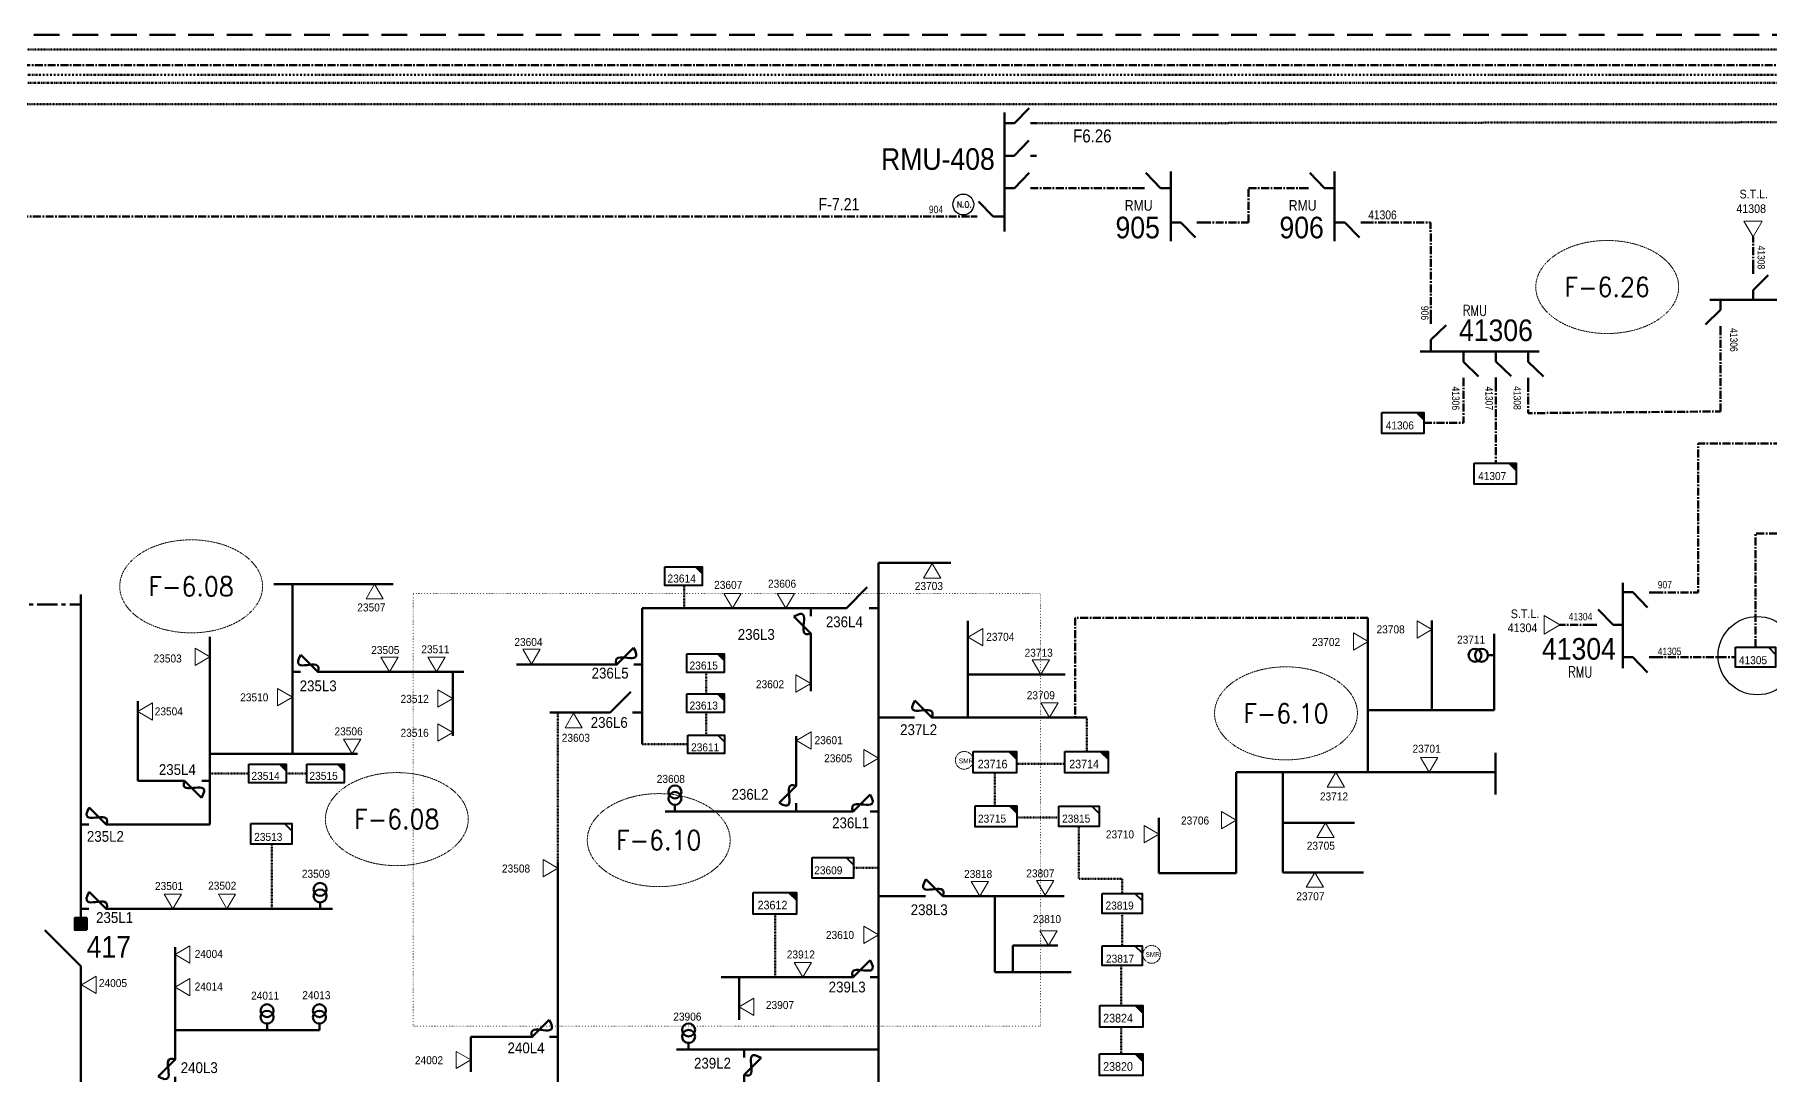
# Model space of a CAD drawing. Header units: metres. Extents: x 65984 to 144644, y -19036 to 23726.
# Drawn here: x 122660 to 123462, y 21893 to 22374 of the extents above; entities that cross this region are included whole.
import ezdxf
from ezdxf.enums import TextEntityAlignment as Align

# ---------------------------------------------------------------- set-up
doc = ezdxf.new("R2010")
doc.units = ezdxf.units.M
doc.header["$MEASUREMENT"] = 0
for name, pattern in [('( Center )', [2, 1.25, -0.25, 0.25, -0.25]), ('DGN Style 1', [0.6, 0, -0.6]), ('DGN Style 3', [0.013877, 0, -0.013877]), ('DGN Style 4', [1.6, 0.8, -0.4, 0, -0.4]), ('DGN Style 7', [2, 0.9, -0.4, 0.3, -0.4]), ('HIDDEN2', [2381.25, 1587.5, -793.75])]:
    doc.linetypes.add(name, pattern=pattern)
doc.layers.get('0').update_dxf_attribs({"color": 95, "lineweight": 40})
for name, color, linetype, lineweight in [('ABS', 7, 'Continuous', 40), ('ABS NUMBER', 112, 'Continuous', 30), ('d_eos', 111, 'Continuous', 40), ('d_eos no', 121, 'Continuous', 40), ('d_fco', 5, 'Continuous', 40), ('d_fco text', 95, 'Continuous', 40), ('d_grid line', 7, 'DGN Style 1', 0), ('d_oh branch', 94, 'Continuous', 40), ('d_switch', 95, 'Continuous', 40), ('d_tf', 1, 'Continuous', 40), ('d_tf no', 6, 'Continuous', 40), ('d_tf_200', 1, 'Continuous', 40), ('d_ug cable', 95, 'Continuous', 40), ('d_ug main line', 95, 'Continuous', 40), ('d_ug tf', 1, 'Continuous', 40), ('d_unit sub', 7, 'Continuous', 40), ('FDR  1  16', 234, 'Continuous', 40), ('fedr no', 95, 'Continuous', 40), ('Level 37', 7, 'Continuous', 0), ('O H MAIN FEEDER', 4, 'Continuous', 100), ('SW N O', 114, 'Continuous', 30)]:
    doc.layers.add(name, color=color, linetype=linetype, lineweight=lineweight)
doc.styles.add('NASKHF', font='naskhf.shx', dxfattribs={"height": 8})
doc.styles.add('Style-Arial', font='arial.ttf')
doc.styles.add('Style-ENGINEERING', font='ENGINEERING.shx')
doc.styles.add('Style-msdefault', font='msdefault.shx')
doc.styles.add('Style-STANDARD', font='STANDARD.shx')

# ---------------------------------------------------------------- blocks, each defined once
blk = doc.blocks.new('TF_8')
at = {"color": 0, "linetype": 'ByBlock', "lineweight": -2}
blk.add_line((6.3, 4.95), (9.9, 1.35), dxfattribs=at)
blk.add_3dface([(-10.1, 4.95), (9.9, 4.95), (9.9, -5.05), (-10.1, -5.05)], dxfattribs=at)
blk = doc.blocks.new('FUSE01')
at = {"color": 0, "linetype": 'ByBlock', "lineweight": -2}
blk.add_line((0, -17.15), (0, -22.55), dxfattribs=at)
at = {"color": 0, "linetype": 'ByBlock', "lineweight": -2, "flags": 128}
blk.add_lwpolyline([(0, 0.05), (0, -5.75), (-11.2, -16.95)], dxfattribs=at)
at = {"color": 0, "linetype": 'ByBlock', "lineweight": -2}
blk.add_open_spline([(-11.2, -16.95), (3.4, -25.35), (-11.6, -1.35), (0, -5.75)], degree=3, dxfattribs=at)
blk = doc.blocks.new('TFU_12')
at = {"layer": 'd_tf_200', "color": 5, "linetype": 'Continuous', "lineweight": 53}
blk.add_line((0, 10), (0, 0), dxfattribs=at)
for centre in [(0, 30), (0, 20)]:
    blk.add_circle(centre, 10, dxfattribs=at)
blk = doc.blocks.new('exist.us-1000kva')
at = {"color": 0, "linetype": 'ByBlock', "lineweight": -2, "flags": 128}
blk.add_lwpolyline([(40, 12.9), (32.8, 20), (40, 20)], close=True, dxfattribs=at)
at = {"color": 0, "linetype": 'ByBlock', "lineweight": -2, "extrusion": (0, 0, -1)}
blk.add_solid([(-40, 12.9), (-32.8, 20), (-40, 20)], dxfattribs=at)
at = {"color": 0, "linetype": 'ByBlock', "lineweight": -2, "xscale": 2, "yscale": 2}
blk.add_blockref('TF_8', (20.2, 10.1), dxfattribs=at)
blk = doc.blocks.new('SS')
at = {"color": 0, "linetype": 'ByBlock', "lineweight": -2, "flags": 128}
blk.add_lwpolyline([(6.95, 4.25), (10.45, 4.25), (10.45, 0.75)], close=True, dxfattribs=at)
at = {"color": 0, "linetype": 'ByBlock', "lineweight": -2, "extrusion": (0, 0, -1)}
blk.add_solid([(-6.95, 4.25), (-10.45, 4.25), (-10.45, 0.75)], dxfattribs=at)
at = {"color": 0, "linetype": 'ByBlock', "lineweight": -2}
blk.add_3dface([(-9.55, 4.25), (10.45, 4.25), (10.45, -5.75), (-9.55, -5.75)], dxfattribs=at)
blk = doc.blocks.new('TFU_9')
at = {"layer": 'd_tf_200', "color": 1, "linetype": 'Continuous', "lineweight": 53}
blk.add_line((0, 10), (0, 0), dxfattribs=at)
for centre in [(0, 30), (0, 20)]:
    blk.add_circle(centre, 10, dxfattribs=at)
blk = doc.blocks.new('ABS2_1_1')
at = {"color": 0, "linetype": 'ByBlock', "lineweight": -2, "ltscale": 500}
for q in [(-29900, 43500), (0, 0)]:
    blk.add_line((0, 13600), q, dxfattribs=at)
at = {"color": 0, "linetype": 'ByBlock', "lineweight": -2, "ltscale": 500, "flags": 128}
for points in [[(5000, 43600), (-5000, 43600), (-5000, 53600), (5000, 53600)], [(3791, 49653), (3791, 49653), (3791, 49653)]]:
    blk.add_lwpolyline(points, close=True, dxfattribs=at)
at = {"color": 0, "linetype": 'ByBlock', "lineweight": -2, "ltscale": 500}
for points in [[(5000, 43600), (-5000, 43600), (5000, 53600), (-5000, 53600)], [(3791, 49653), (3791, 49653), (3791, 49653)]]:
    blk.add_solid(points, dxfattribs=at)
blk = doc.blocks.new('*U980')
at = {"layer": 'ABS', "color": 7, "linetype": 'Continuous', "lineweight": 211, "ltscale": 0.176941}
for p, q in [((-8.3, 9.1), (-8.3, 16.6)), ((-8.3, 9.1), (8.3, -7.6)), ((-8.3, -16.6), (-8.3, -9))]:
    blk.add_line(p, q, dxfattribs=at)
blk = doc.blocks.new('TRA1_523')
at = {"layer": 'd_tf', "color": 5, "linetype": 'Continuous', "lineweight": 0, "ltscale": 0.000392162, "flags": 128}
blk.add_lwpolyline([(10, -17), (0, 0), (-10, -17)], close=True, dxfattribs=at)
blk = doc.blocks.new('TRA1_522')
at = {"layer": 'd_tf', "color": 5, "linetype": 'Continuous', "lineweight": 0, "ltscale": 0.000392162, "xscale": 1.000046564039522, "yscale": 1.000046564039522, "zscale": 1.000046564039522, "rotation": 180}
blk.add_blockref('TRA1_523', (0, 0), dxfattribs=at)
blk = doc.blocks.new('TRA1_521')
at = {"layer": 'd_tf', "color": 5, "linetype": 'Continuous', "lineweight": 0, "ltscale": 0.000392162, "extrusion": (0, 0, -1), "flags": 128}
blk.add_lwpolyline([(-10, -17), (0, 0), (10, -17)], close=True, dxfattribs=at)
blk = doc.blocks.new('TRA1_520')
at = {"layer": 'd_tf', "color": 5, "linetype": 'Continuous', "lineweight": 0, "ltscale": 0.000392162, "xscale": 1.000046564039522, "yscale": 1.000046564039522, "zscale": 1.000046564039522, "rotation": 180}
blk.add_blockref('TRA1_521', (0, 0), dxfattribs=at)
blk = doc.blocks.new('TRA1_650')
at = {"layer": 'd_tf', "color": 1, "linetype": 'Continuous', "lineweight": 0, "ltscale": 0.000392162, "flags": 128}
blk.add_lwpolyline([(10, -17), (0, 0), (-10, -17)], close=True, dxfattribs=at)
blk = doc.blocks.new('TRA1_649')
at = {"layer": 'd_tf', "color": 1, "linetype": 'Continuous', "lineweight": 0, "ltscale": 0.000392162, "xscale": 1.000046564039522, "yscale": 1.000046564039522, "zscale": 1.000046564039522, "rotation": 180}
blk.add_blockref('TRA1_650', (0, 0), dxfattribs=at)
blk = doc.blocks.new('TRA1_965')
at = {"layer": 'd_tf', "color": 1, "linetype": 'Continuous', "lineweight": 0, "ltscale": 0.000392162, "flags": 128}
blk.add_lwpolyline([(10, -17), (0, 0), (-10, -17)], close=True, dxfattribs=at)
blk = doc.blocks.new('TRA1_964')
at = {"layer": 'd_tf', "color": 1, "linetype": 'Continuous', "lineweight": 0, "ltscale": 0.000392162, "xscale": 1.000046564039522, "yscale": 1.000046564039522, "zscale": 1.000046564039522, "rotation": 180}
blk.add_blockref('TRA1_965', (0, 0), dxfattribs=at)
blk = doc.blocks.new('TRA1_1422')
at = {"layer": 'd_tf', "color": 1, "linetype": 'Continuous', "lineweight": 0, "ltscale": 0.000392162, "flags": 128}
blk.add_lwpolyline([(10, -17), (0, 0), (-10, -17)], close=True, dxfattribs=at)
blk = doc.blocks.new('TRA1_1421')
at = {"layer": 'd_tf', "color": 1, "linetype": 'Continuous', "lineweight": 0, "ltscale": 0.000392162, "xscale": 1.000046564039522, "yscale": 1.000046564039522, "zscale": 1.000046564039522, "rotation": 180}
blk.add_blockref('TRA1_1422', (0, 0), dxfattribs=at)
blk = doc.blocks.new('*U1343')
at = {"layer": 'SW N O', "color": 94, "ltscale": 0.426762}
blk.add_circle((-0.02, 0), 4.83, dxfattribs=at)
at = {"layer": 'SW N O', "color": 94, "style": 'Style-STANDARD'}
blk.add_text('N.O.', height=2.753, dxfattribs=at).set_placement((0.46, -0.05), align=Align.MIDDLE_CENTER)
blk = doc.blocks.new('*U3592')
at = {"layer": 'SW N O', "color": 2, "ltscale": 0.426762}
blk.add_circle((-0.02, 0), 4.83, dxfattribs=at)

msp = doc.modelspace()

# ---------------------------------------------------------------- linework, layer by layer
at = {"layer": 'd_eos', "color": 7, "linetype": 'Continuous', "lineweight": 211, "ltscale": 0.478599}
for p, q in [((123108.34, 22338.07), (123108.34, 22283.09)), ((123112.99, 22333.08), (123119.78, 22340.08)), ((123108.34, 22333.08), (123112.99, 22333.08)), ((123120.43, 22333.08), (123123.25, 22333.08)), ((123112.89, 22318.08), (123119.68, 22325.08)), ((123108.24, 22318.08), (123112.89, 22318.08)), ((123112.99, 22303.09), (123119.78, 22310.09)), ((123120.33, 22318.08), (123123.15, 22318.08)), ((123108.34, 22303.09), (123112.99, 22303.09)), ((123120.43, 22303.09), (123123.25, 22303.09)), ((123103.11, 22289.92), (123096.32, 22296.92)), ((123095.67, 22289.92), (123092.85, 22289.92)), ((123107.76, 22289.92), (123103.11, 22289.92))]:
    msp.add_line(p, q, dxfattribs=at)
at = {"layer": 'd_eos', "color": 1, "linetype": 'Continuous', "lineweight": 211, "ltscale": 0.638341}
for p, q in [((123180.57, 22303.08), (123173.77, 22310.09)), ((123185.22, 22310.83), (123185.22, 22278.5)), ((123256.36, 22303.08), (123249.57, 22310.09)), ((123261.01, 22310.83), (123261.01, 22278.5)), ((123173.13, 22303.09), (123170.3, 22303.09)), ((123185.22, 22303.08), (123180.57, 22303.08)), ((123248.92, 22303.09), (123246.1, 22303.09)), ((123261.01, 22303.08), (123256.36, 22303.08)), ((123185.22, 22287.23), (123189.87, 22287.23)), ((123189.87, 22287.23), (123196.66, 22280.22)), ((123197.31, 22287.23), (123200.14, 22287.23)), ((123261.01, 22287.23), (123265.66, 22287.23)), ((123265.66, 22287.23), (123272.46, 22280.22)), ((123273.11, 22287.23), (123275.93, 22287.23))]:
    msp.add_line(p, q, dxfattribs=at)
at = {"layer": 'd_eos', "color": 1, "linetype": 'Continuous', "lineweight": 211, "ltscale": 0.478599}
for p, q in [((123454.46, 22263.44), (123454.46, 22266.26)), ((123454.46, 22256), (123461.46, 22262.79)), ((123454.46, 22251.35), (123454.46, 22256)), ((123439.47, 22246.8), (123432.47, 22240.01)), ((123434.47, 22251.45), (123473.8, 22251.45)), ((123439.47, 22251.45), (123439.47, 22246.8)), ((123305.55, 22240.33), (123305.55, 22243.16)), ((123305.55, 22232.89), (123312.56, 22239.69)), ((123439.47, 22239.36), (123439.47, 22236.54)), ((123305.55, 22228.24), (123305.55, 22232.89)), ((123355.54, 22227.51), (123300.56, 22227.51)), ((123320.55, 22227.51), (123320.55, 22222.86)), ((123320.55, 22222.86), (123327.55, 22216.07)), ((123335.54, 22227.61), (123335.54, 22222.97)), ((123335.54, 22222.97), (123342.55, 22216.17)), ((123350.54, 22227.51), (123350.54, 22222.87)), ((123350.54, 22222.87), (123357.54, 22216.07)), ((123320.55, 22215.42), (123320.55, 22212.6)), ((123335.55, 22215.52), (123335.55, 22212.7)), ((123350.54, 22215.42), (123350.54, 22212.6)), ((123394.25, 22081.26), (123394.25, 22120.59)), ((123394.25, 22116.25), (123398.9, 22116.25)), ((123398.9, 22116.25), (123405.69, 22109.24)), ((123406.34, 22116.24), (123409.17, 22116.24)), ((123389.7, 22101.25), (123382.91, 22108.25)), ((123382.26, 22101.25), (123379.44, 22101.25)), ((123394.35, 22101.25), (123389.7, 22101.25)), ((123394.25, 22086.26), (123398.9, 22086.26)), ((123398.9, 22086.26), (123405.69, 22079.25)), ((123406.34, 22086.25), (123409.17, 22086.25))]:
    msp.add_line(p, q, dxfattribs=at)
at = {"layer": 'd_grid line', "color": 7, "linetype": 'DGN Style 1', "lineweight": 0, "flags": 128}
msp.add_lwpolyline([(123124.99, 22115.78), (123124.99, 21915.78), (122834.99, 21915.78), (122834.99, 22115.78)], close=True, dxfattribs=at)
at = {"layer": 'd_oh branch', "color": 5, "linetype": 'Continuous', "lineweight": 100}
for p, q in [((123050.12, 22129.91), (123083.59, 22129.91)), ((122940.84, 22108.99), (122940.84, 22045.99)), ((123034.3, 22108.99), (122940.84, 22108.99)), ((123091.48, 22058.44), (123091.48, 22103.13)), ((123276.41, 22033.05), (123276.41, 22104.47)), ((123306, 22061.78), (123306, 22103.21)), ((123334.79, 22061.76), (123334.79, 22097)), ((123018.77, 22093.17), (123018.79, 22070.64)), ((122925.02, 22082.83), (122882.7, 22082.84)), ((123091.48, 22078.27), (123136.37, 22078.27)), ((123276.41, 22061.76), (123334.79, 22061.76)), ((123012.03, 22028.14), (123012.03, 22049.74)), ((123335.35, 22042.03), (123335.35, 22022.83)), ((123215.48, 22033.05), (123215.48, 21986.4)), ((123335.35, 22033.05), (123215.48, 22033.05)), ((123237.08, 22032.8), (123237.08, 21986.76)), ((123034.3, 22014.98), (122951.5, 22014.98)), ((123179.68, 21986.4), (123179.68, 22012.09)), ((123237.08, 22009.78), (123270.15, 22009.78)), ((123215.48, 21986.4), (123179.68, 21986.4)), ((123237.08, 21986.76), (123274.4, 21986.76)), ((123068.12, 21975.79), (123050.1, 21975.79)), ((123083.94, 21975.79), (123135.91, 21975.81)), ((123103.94, 21975.81), (123103.94, 21940.62)), ((123112.22, 21940.62), (123112.22, 21953.01)), ((123112.24, 21953.03), (123132.98, 21953.03)), ((123034.9, 21938.38), (122977.45, 21938.38)), ((122985.74, 21938.38), (122985.74, 21918.7)), ((123103.94, 21940.62), (123139.27, 21940.62)), ((122861.64, 21910.76), (122861.64, 21894.64)), ((122886.33, 21910.76), (122861.64, 21910.76)), ((123050.1, 21904.97), (122956.69, 21904.97))]:
    msp.add_line(p, q, dxfattribs=at)
at = {"layer": 'd_oh branch', "color": 1, "linetype": 'Continuous', "lineweight": 100}
for p, q in [((122770.5, 22120.05), (122825.78, 22120.05)), ((122779.13, 22084.61), (122779.13, 22120.05)), ((122741.02, 22008.98), (122741.02, 22095.71)), ((122779.13, 22041.59), (122779.13, 22093.51)), ((122794.95, 22079.48), (122858.38, 22079.48)), ((122853.28, 22079.48), (122853.28, 22049.94)), ((122707.67, 22029.07), (122707.67, 22065.88)), ((122741.02, 22041.59), (122809.2, 22041.59)), ((122725.27, 22029.07), (122707.67, 22029.07)), ((122697.16, 22008.98), (122741.02, 22008.98)), ((122697.16, 21969.93), (122797.67, 21969.94)), ((122724.98, 21904.39), (122724.98, 21952.28)), ((122725.12, 21913.87), (122791.76, 21913.87))]:
    msp.add_line(p, q, dxfattribs=at)
at = {"layer": 'd_ug cable', "color": 5, "linetype": 'DGN Style 3', "lineweight": 100}
for p, q in [((122960.25, 22108.99), (122960.25, 22119.4)), ((122970.46, 22069.33), (122970.46, 22079.17)), ((122970.46, 22050.25), (122970.46, 22060.67)), ((122940.84, 22045.99), (122961.96, 22045.99)), ((123103.93, 22017.53), (123103.93, 22032.74)), ((123113.92, 22037.04), (123136.26, 22037.04)), ((123162.78, 21952.9), (123162.78, 21967.87))]:
    msp.add_line(p, q, dxfattribs=at)
at = {"layer": 'd_ug cable', "color": 5, "linetype": 'DGN Style 3', "lineweight": 211}
msp.add_line((122901.84, 21991.32), (122901.84, 22060.72), dxfattribs=at)
at = {"layer": 'd_ug cable', "color": 1, "linetype": 'DGN Style 3', "lineweight": 100}
for p, q in [((122758.95, 22032.5), (122741.02, 22032.5)), ((122785.76, 22032.5), (122776.28, 22032.5)), ((122769.61, 22000.04), (122769.61, 21969.94))]:
    msp.add_line(p, q, dxfattribs=at)
at = {"layer": 'd_ug cable', "color": 206, "linetype": 'DGN Style 3', "lineweight": 100, "flags": 128}
msp.add_lwpolyline([(116176.39, 20628.22), (116176.39, 20750.68), (116176.22, 20750.68), (116176.22, 20751.88), (115709.1, 20751.88), (115709.1, 20898.3), (115443.65, 20898.3), (115443.65, 22367.11), (125153.08, 22367.11), (125153.08, 21679.5), (125516.2, 21679.5), (125516.2, 21661.2)], dxfattribs=at)
at = {"layer": 'd_ug cable', "color": 251, "linetype": 'DGN Style 3', "lineweight": 100, "flags": 128}
msp.add_lwpolyline([(116822.57, 20861.14), (116854.81, 20861.14), (116854.81, 20884.92), (116988.56, 20884.92), (116988.56, 22341.95), (125130.38, 22341.95), (125130.38, 21815.39), (125262.38, 21815.39)], dxfattribs=at)
at = {"layer": 'd_ug cable', "color": 1, "linetype": 'DGN Style 3', "lineweight": 100, "flags": 128}
msp.add_lwpolyline([(124793.56, 20416.16), (124792.07, 20891.4), (125120.04, 20891.44), (125121.21, 22335.69), (123123.25, 22333.08)], dxfattribs=at)
at = {"layer": 'd_ug cable', "color": 5, "linetype": 'DGN Style 3', "lineweight": 100, "flags": 128}
for points in [[(123146.41, 22058.44), (123146.41, 22042.74)], [(123133.55, 22012.18), (123114.13, 22012.18)], [(123142.81, 22008.08), (123142.81, 21983.75), (123162.78, 21983.75), (123162.78, 21977.05)], [(123050.12, 21988.88), (123038.6, 21988.88)], [(123002.32, 21967.56), (123002.32, 21938.38)], [(123162.37, 21943.72), (123162.37, 21925.29)], [(123162.37, 21915.29), (123162.37, 21902.96)]]:
    msp.add_lwpolyline(points, dxfattribs=at)
at = {"layer": 'd_ug cable', "color": 2, "linetype": 'DGN Style 3', "lineweight": 13}
for centre in [(123089.78, 22038.6), (123176.44, 21948.89)]:
    msp.add_circle(centre, 4.1, dxfattribs=at)
at = {"layer": 'd_ug main line', "color": 1, "linetype": '( Center )', "lineweight": 140, "ltscale": 2.94}
for p, q in [((123454.46, 22266.26), (123454.46, 22280.59)), ((123379.44, 22101.25), (123365.11, 22101.25))]:
    msp.add_line(p, q, dxfattribs=at)
at = {"layer": 'd_ug main line', "color": 36, "linetype": 'HIDDEN2', "lineweight": 70, "ltscale": 0.0075}
msp.add_lwpolyline([(125386.09, 22374.01), (115436.35, 22374.01), (115436.35, 20892.06), (115702.37, 20892.06), (115702.37, 20746.44), (116184.6, 20746.44), (116184.6, 20578.3), (116242, 20578.3), (116242, 20553.61)], dxfattribs=at)
at = {"layer": 'd_ug main line', "color": 174, "linetype": '( Center )', "lineweight": 140, "ltscale": 2.94, "flags": 128}
msp.add_lwpolyline([(125145.17, 22359.87), (115450.76, 22359.87), (115450.76, 20910.03), (116755.35, 20910.03), (116755.35, 20829.41)], dxfattribs=at)
at = {"layer": 'd_ug main line', "color": 191, "linetype": 'DGN Style 7', "lineweight": 140, "flags": 128}
msp.add_lwpolyline([(125136.56, 22351.77), (116982.25, 22351.77), (116982.25, 20302.89), (116982.25, 20302.89), (116982.25, 19904.76), (116245.06, 19904.76), (116245.06, 20043.28)], dxfattribs=at)
at = {"layer": 'd_ug main line', "color": 1, "linetype": '( Center )', "lineweight": 140, "ltscale": 2.94, "flags": 128}
for points in [[(123120.33, 22303.09), (123170.37, 22303.09)], [(123221.14, 22303.09), (123246.16, 22303.09)], [(123221.14, 22287.23), (123221.14, 22303.09)], [(123200.14, 22287.23), (123221.14, 22287.23)], [(123305.55, 22243.16), (123305.38, 22287.24), (123275.93, 22287.23)], [(123439.36, 22199.88), (123439.36, 22239.19)], [(123302.26, 22194.57), (123320.55, 22194.57), (123320.55, 22212.6)], [(123335.55, 22212.7), (123335.55, 22176)], [(123350.54, 22212.6), (123350.54, 22199.07), (123439.36, 22199.88)], [(123409.17, 22116.24), (123429.14, 22116.24), (123429.14, 22162.19), (123429.14, 22162.19), (123429.14, 22185.05), (123574.8, 22185.05)], [(123455.59, 22090.88), (123455.59, 22143.43), (123660.82, 22143.43), (123660.82, 22121.39)], [(123409.17, 22086.25), (123446.33, 22086.25)]]:
    msp.add_lwpolyline(points, dxfattribs=at)
at = {"layer": 'd_ug main line', "color": 6, "linetype": '( Center )', "lineweight": 140, "ltscale": 2.94, "flags": 128}
msp.add_lwpolyline([(122435.78, 22289.92), (123095.02, 22289.92)], dxfattribs=at)
at = {"layer": 'd_ug main line', "color": 5, "linetype": '( Center )', "lineweight": 140, "ltscale": 2.94, "flags": 128}
msp.add_lwpolyline([(123276.41, 22104.47), (123141.02, 22104.47), (123141.02, 22058.44)], dxfattribs=at)
at = {"layer": 'd_ug tf', "color": 134, "linetype": 'DGN Style 4', "lineweight": 140, "flags": 128}
msp.add_lwpolyline([(116559.62, 20376.8), (116559.62, 20301.65), (116974.8, 20301.65), (116974.8, 22355.48), (125242.66, 22355.48), (125242.66, 22015.01), (125262.38, 22015.01)], dxfattribs=at)
at = {"layer": 'FDR  1  16', "color": 1, "linetype": '( Center )', "lineweight": 106, "ltscale": 7.500037, "flags": 128}
msp.add_lwpolyline([(122532.98, 22028.88), (122532.98, 22110.66), (122681.34, 22110.66)], dxfattribs=at)
at = {"layer": 'fedr no', "color": 82, "linetype": 'DGN Style 3', "lineweight": 13, "true_color": 0x1dc70e}
for centre in [(123387.03, 22257.39), (122732.35, 22119.02), (123238.51, 22060.31), (122827.44, 22011.42), (122948.52, 22001.7)]:
    msp.add_ellipse(centre, major_axis=(33.02, 0), ratio=0.651175, dxfattribs=at)
at = {"layer": 'O H MAIN FEEDER', "color": 5, "lineweight": 211, "ltscale": 0.426762}
for p, q in [((123050.12, 21850.98), (123050.12, 22129.91)), ((123034.3, 22108.99), (122940.84, 22108.99)), ((122940.84, 22108.99), (122940.84, 22045.99)), ((122925.02, 22060.71), (122898.18, 22060.73)), ((123050.12, 22058.46), (123063.01, 22058.46)), ((123078.83, 22058.46), (123146.41, 22058.44)), ((122901.83, 21851.26), (122901.84, 21991.32))]:
    msp.add_line(p, q, dxfattribs=at)
at = {"layer": 'O H MAIN FEEDER', "color": 1, "lineweight": 211, "ltscale": 0.426762}
for p, q in [((122681.34, 21965.94), (122681.34, 22115.24)), ((122681.34, 21722.35), (122681.34, 21938.51))]:
    msp.add_line(p, q, dxfattribs=at)

# ---------------------------------------------------------------- block references
at = {"layer": 'ABS', "color": 7, "linetype": 'Continuous', "lineweight": 211, "ltscale": 0.176941, "xscale": 0.5763376204863798, "yscale": 0.5763376204863798, "zscale": 0.5763376204863798, "rotation": 90}
for p in [(123040.55, 22113.78), (122931.27, 22065.5)]:
    msp.add_blockref('*U980', p, dxfattribs=at)
at = {"layer": 'ABS', "color": 7, "linetype": 'Continuous', "lineweight": 211, "ltscale": 0.829472, "xscale": 0.000555747191877611, "yscale": 0.000555747191877611, "zscale": 0.0003680335276451397, "rotation": 359.9999999999997}
msp.add_blockref('ABS2_1_1', (122681.34, 21935.96), dxfattribs=at)
at = {"layer": 'd_fco', "color": 5, "linetype": 'Continuous', "lineweight": 100, "xscale": 0.7, "zscale": 0.2499179648993302}
for p, yscale, rotation in [((123018.77, 22093.2), -0.7, 359.9999999999999), ((122925.05, 22082.83), -0.7, 270), ((123078.79, 22058.46), 0.7, 270), ((123034.34, 22014.98), -0.7, 270), ((123083.9, 21975.79), 0.7, 270), ((123034.34, 21938.37), -0.7, 269.9999999999999), ((122886.05, 21910.75), -0.7, 269.9999999999999), ((122988.05, 21889.19), 0.7, 180)]:
    msp.add_blockref('FUSE01', p, dxfattribs=dict(at, yscale=yscale, rotation=rotation))
at = {"layer": 'd_fco', "color": 1, "linetype": 'Continuous', "lineweight": 100, "xscale": 0.7, "yscale": 0.7, "zscale": 0.2499179648993302}
for p, rotation in [((122794.92, 22079.48), 270), ((122725.23, 22029.07), 90), ((122697.12, 22008.98), 270), ((122697.12, 21969.93), 270)]:
    msp.add_blockref('FUSE01', p, dxfattribs=dict(at, rotation=rotation))
at = {"layer": 'd_fco', "color": 5, "linetype": 'Continuous', "lineweight": 100, "xscale": 0.7, "yscale": 0.7, "zscale": 0.2499179648993302}
msp.add_blockref('FUSE01', (123012.01, 22030.76), dxfattribs=at)
at = {"layer": 'd_fco', "color": 1, "linetype": 'Continuous', "lineweight": 100, "xscale": 0.7, "yscale": 0.7, "zscale": 0.2499179648993302}
msp.add_blockref('FUSE01', (122724.98, 21904.36), dxfattribs=at)
at = {"layer": 'd_tf', "color": 1, "linetype": 'Continuous', "lineweight": 0, "ltscale": 0.000392162}
for name, p, xscale, yscale, zscale, rotation in [('TRA1_1421', (123454.44, 22280.6), 0.4252640885791175, 0.4252640885791175, 0.4252640885791175, 359.9999999999976), ('TRA1_964', (122817.19, 22120.02), 0.4, 0.4, 0.4, 180.0000000000001), ('TRA1_649', (123365.1, 22101.23), 0.4252640885791174, 0.4252640885791174, 0.4252640885791174, 89.99999999999997), ('TRA1_964', (122741.02, 22086.42), 0.4, 0.4, 0.4, 89.99999999999997), ('TRA1_964', (122824.09, 22079.46), 0.4, 0.4, 0.4, 359.9999999999999), ('TRA1_964', (122845.78, 22079.46), 0.4, 0.4, 0.4, 359.9999999999999), ('TRA1_964', (122779.13, 22067.82), 0.4, 0.4, 0.4, 89.99999999999997), ('TRA1_964', (122853.26, 22067.14), 0.4, 0.4, 0.4, 89.99999999999997), ('TRA1_964', (122707.67, 22061.23), 0.4, 0.4, 0.4, 270), ('TRA1_964', (122853.26, 22051.44), 0.4, 0.4, 0.4, 89.99999999999997), ('TRA1_964', (122806.82, 22041.59), 0.4, 0.4, 0.4, 359.9999999999999), ('TRA1_964', (122723.82, 21969.93), 0.4, 0.4, 0.4, 359.9999999999999), ('TRA1_964', (122748.92, 21969.88), 0.4, 0.4, 0.4, 359.9999999999999), ('TRA1_964', (122724.95, 21948.82), 0.4, 0.4, 0.4, 270), ('TRA1_964', (122681.58, 21934.84), 0.4, 0.4, 0.4, 270), ('TRA1_964', (122724.95, 21933.75), 0.4, 0.4, 0.4, 270)]:
    msp.add_blockref(name, p, dxfattribs=dict(at, xscale=xscale, yscale=yscale, zscale=zscale, rotation=rotation))
at = {"layer": 'd_tf', "color": 5, "linetype": 'Continuous', "lineweight": 0, "ltscale": 0.000392162, "xscale": 0.4, "yscale": 0.4, "zscale": 0.4}
for name, p, rotation in [('TRA1_522', (123074.97, 22129.6), 180), ('TRA1_520', (122982.64, 22108.97), 359.9999999999999), ('TRA1_520', (123007.28, 22108.97), 359.9999999999999), ('TRA1_522', (123305.98, 22099.13), 89.99999999999997), ('TRA1_522', (123091.53, 22095.59), 270), ('TRA1_522', (123276.56, 22093.56), 89.99999999999997), ('TRA1_522', (123018.77, 22074.07), 89.99999999999997), ('TRA1_522', (122909.19, 22060.46), 180), ('TRA1_522', (123050.1, 22039.62), 89.99999999999997), ('TRA1_522', (123261.54, 22033.05), 180), ('TRA1_522', (123215.48, 22010.99), 89.99999999999997), ('TRA1_522', (123179.68, 22004.52), 89.99999999999997), ('TRA1_522', (123256.73, 22009.78), 180), ('TRA1_522', (122901.82, 21988.8), 89.99999999999997), ('TRA1_520', (123096.97, 21975.79), 359.9999999999999), ('TRA1_520', (123127.19, 21976.24), 359.9999999999999), ('TRA1_522', (123251.9, 21986.76), 180), ('TRA1_522', (123050.1, 21957.95), 89.99999999999997), ('TRA1_520', (123128.67, 21953.01), 359.9999999999999), ('TRA1_520', (123015.2, 21938.36), 359.9999999999999), ('TRA1_522', (122861.64, 21900.08), 89.99999999999997)]:
    msp.add_blockref(name, p, dxfattribs=dict(at, rotation=rotation))
at = {"layer": 'd_tf', "color": 5, "linetype": 'Continuous', "lineweight": 0, "ltscale": 0.000392162, "extrusion": (0, 0, -1), "xscale": 0.4, "yscale": 0.4, "zscale": 0.4}
for name, p in [('TRA1_522', (-122889.64, 22083.11)), ('TRA1_522', (-123125.15, 22078.23)), ('TRA1_520', (-123129.17, 22058.41)), ('TRA1_522', (-123304.74, 22033.06))]:
    msp.add_blockref(name, p, dxfattribs=at)
at = {"layer": 'd_tf', "color": 5, "linetype": 'Continuous', "lineweight": 0, "ltscale": 0.000392162, "extrusion": (0, 0, -1), "xscale": 0.4, "yscale": 0.4, "zscale": 0.4, "rotation": 89.99999999999997}
for p in [(-123012.16, 22047.73), (-122985.76, 21924.61)]:
    msp.add_blockref('TRA1_522', p, dxfattribs=at)
at = {"layer": 'd_tf_200', "color": 5, "linetype": 'Continuous', "lineweight": 53, "xscale": 0.3, "yscale": 0.3, "zscale": 0.3}
for p, rotation in [((123334.9, 22087.18), 89.9999999999999), ((122956.01, 22015), 359.9999999999999), ((122962.3, 21904.97), 359.9999999999999)]:
    msp.add_blockref('TFU_12', p, dxfattribs=dict(at, rotation=rotation))
at = {"layer": 'd_tf_200', "color": 1, "linetype": 'Continuous', "lineweight": 53, "extrusion": (0, 0, -1), "xscale": 0.3, "yscale": 0.3, "zscale": 0.3, "rotation": 359.9999999999999}
for p in [(-122791.96, 21969.94), (-122767.44, 21913.87), (-122791.63, 21913.87)]:
    msp.add_blockref('TFU_9', p, dxfattribs=at)
at = {"layer": 'd_unit sub', "color": 1, "linetype": 'Continuous', "lineweight": 40}
for name, p, xscale, yscale, zscale in [('SS', (123292.14, 22195.3), 0.9692157761479917, 0.9692157761479917, 0.212622143282644), ('SS', (123334.84, 22171.88), 0.9692157761479917, 0.9692157761479917, 0.212622143282644), ('TF_8', (123455.68, 22086.3), 0.9251925238239792, 0.9251925238239792, 0.212622143282644), ('exist.us-1000kva', (122758.95, 22028.17), 0.4332278936488541, 0.4332278936488541, 0.4267622666565712), ('exist.us-1000kva', (122785.76, 22028.17), 0.4332278936488541, 0.4332278936488541, 0.4267622666565712), ('TF_8', (122769.57, 22004.69), 0.9475665595778336, 0.9475665595778336, 0.212622143282644)]:
    msp.add_blockref(name, p, dxfattribs=dict(at, xscale=xscale, yscale=yscale, zscale=zscale))
at = {"layer": 'd_unit sub', "color": 5, "linetype": 'Continuous', "lineweight": 40}
for name, p, xscale, yscale, zscale in [('exist.us-1000kva', (122951.31, 22119.4), 0.4332278936488541, 0.4332278936488541, 0.4267622666565712), ('exist.us-1000kva', (122961.51, 22079.17), 0.4332278936488541, 0.4332278936488541, 0.4267622666565712), ('exist.us-1000kva', (122961.51, 22060.67), 0.4332278936488541, 0.4332278936488541, 0.4267622666565712), ('TF_8', (122970.55, 22046.04), 0.8504885731305759, 0.8504885731305759, 0.212622143282644), ('exist.us-1000kva', (123136.26, 22032.74), 0.4998359297978459, 0.4998359297978459, 0.4267622666565712), ('SS', (123104.05, 22013.43), 0.9649928322184207, 0.9649928322184207, 0.212622143282644), ('TF_8', (123142.9, 22012.75), 0.925826132811445, 0.925826132811445, 0.212622143282644), ('TF_8', (123029.09, 21988.92), 0.9608104031642916, 0.9608104031642916, 0.212622143282644), ('exist.us-1000kva', (122992.17, 21967.56), 0.4998359297978459, 0.4998359297978459, 0.4267622666565712), ('TF_8', (123162.87, 21972.5), 0.9176850730873022, 0.9176850730873022, 0.212622143282644), ('exist.us-1000kva', (123152.38, 21915.29), 0.4998359297978459, 0.4998359297978459, 0.4267622666565712), ('exist.us-1000kva', (123152.36, 21892.96), 0.4998359297978459, 0.4998359297978459, 0.4267622666565712)]:
    msp.add_blockref(name, p, dxfattribs=dict(at, xscale=xscale, yscale=yscale, zscale=zscale))
at = {"layer": 'd_unit sub', "color": 2, "linetype": 'Continuous', "lineweight": 40}
for name, p, xscale, yscale, zscale in [('exist.us-1000kva', (123093.93, 22032.74), 0.4998359297978459, 0.4998359297978459, 0.4267622666565712), ('TF_8', (123162.87, 21948.35), 0.9176850730873022, 0.9176850730873022, 0.212622143282644)]:
    msp.add_blockref(name, p, dxfattribs=dict(at, xscale=xscale, yscale=yscale, zscale=zscale))
at = {"layer": 'SW N O', "color": 94, "ltscale": 0.426762}
msp.add_blockref('*U1343', (123089.35, 22295.54), dxfattribs=at)
at = {"layer": 'SW N O', "color": 2, "ltscale": 0.426762, "xscale": 3.750444334433518, "yscale": 3.750444334433518, "zscale": 3.750444334433518, "rotation": 90}
msp.add_blockref('*U3592', (123456.39, 22087.05), dxfattribs=at)

# ---------------------------------------------------------------- texts
at = {"layer": 'ABS NUMBER', "color": 7, "lineweight": 140, "style": 'Style-Arial', "width": 0.88}
msp.add_text('417', height=10, dxfattribs=at).set_placement((122684.02, 21957.41), align=Align.TOP_LEFT)
at = {"layer": 'd_eos no', "color": 1, "linetype": 'Continuous', "lineweight": 140, "style": 'Style-Arial', "width": 0.88}
for s, p in [('905', (123159.7, 22289.88)), ('906', (123235.49, 22289.88))]:
    msp.add_text(s, height=10, dxfattribs=at).set_placement(p, align=Align.TOP_LEFT)
at = {"layer": 'd_fco text', "color": 5, "linetype": 'DGN Style 3', "lineweight": 70, "style": 'Style-msdefault', "width": 0.92}
for s, p in [('236L4', (123025.78, 22105.12)), ('236L3', (122985.06, 22099.29)), ('237L2', (123060.11, 22055.27)), ('236L2', (122982.18, 22025.37)), ('236L1', (123028.68, 22012.19))]:
    msp.add_text(s, height=5, dxfattribs=at).set_placement(p, align=Align.TOP_LEFT)
at = {"layer": 'd_fco text', "color": 5, "linetype": 'Continuous', "lineweight": 70, "style": 'Style-msdefault', "width": 0.92}
for s, p in [('236L5', (122917.49, 22081.41)), ('236L6', (122917.08, 22058.6)), ('238L3', (123065, 21972.03)), ('239L3', (123027.07, 21936.31)), ('240L4', (122878.63, 21908.16)), ('239L2', (122964.82, 21901.1))]:
    msp.add_text(s, height=5, dxfattribs=at).set_placement(p, align=Align.TOP_LEFT)
at = {"layer": 'd_fco text', "color": 1, "linetype": 'DGN Style 3', "lineweight": 70, "style": 'Style-msdefault', "width": 0.92}
for s, p in [('235L3', (122782.52, 22075.51)), ('235L4', (122717.42, 22036.82)), ('235L2', (122684.15, 22005.93)), ('235L1', (122688.39, 21968.41))]:
    msp.add_text(s, height=5, dxfattribs=at).set_placement(p, align=Align.TOP_LEFT)
at = {"layer": 'd_fco text', "color": 1, "linetype": 'Continuous', "lineweight": 70, "style": 'Style-msdefault', "width": 0.92}
msp.add_text('240L3', height=5, dxfattribs=at).set_placement((122727.54, 21899.04), align=Align.TOP_LEFT)
at = {"layer": 'd_switch', "color": 2, "linetype": 'Continuous', "lineweight": 30, "style": 'Style-ENGINEERING', "width": 0.857143}
for s, height, p in [('F6.26', 6.049, (123140.12, 22330.24)), ('F-7.21', 5.716, (123022.39, 22298.49))]:
    msp.add_text(s, height=height, dxfattribs=at).set_placement(p, align=Align.TOP_LEFT)
at = {"layer": 'd_switch', "color": 1, "linetype": 'Continuous', "lineweight": 30, "style": 'Style-ENGINEERING', "width": 0.857143}
msp.add_text('41306', height=4.131, dxfattribs=at).set_placement((123276.53, 22292.78), align=Align.TOP_LEFT)
at = {"layer": 'd_tf no', "color": 1, "linetype": 'Continuous', "lineweight": 40, "style": 'Style-msdefault'}
for s, height, width, p in [('41308', 4, 0.925, (123446.68, 22295.6)), ('41306', 3.7, 0.945946, (123284.63, 22195.26)), ('41307', 3.7, 0.945946, (123327.33, 22171.84)), ('41304', 4, 0.925, (123340.98, 22101.85)), ('23503', 3.7, 0.945946, (122714.97, 22087.53)), ('23505', 3.7, 0.945946, (122815.6, 22091.44)), ('23511', 3.7, 0.945946, (122838.76, 22091.77)), ('41305', 3.7, 0.945946, (123447.92, 22086.73)), ('23510', 3.7, 0.945946, (122755.03, 22069.55)), ('23504', 3.7, 0.945946, (122715.51, 22063.07)), ('23512', 3.7, 0.945946, (122829.16, 22068.87)), ('23506', 3.7, 0.945946, (122798.62, 22053.83)), ('23516', 3.7, 0.945946, (122829.16, 22053.17)), ('SMR', 2.185, 0.945946, (123087.27, 22039.42)), ('23514', 3.7, 0.953514, (122760.2, 22033.26)), ('23515', 3.7, 0.953514, (122787.02, 22033.26)), ('23513', 3.7, 0.945946, (122761.5, 22005.05)), ('23501', 3.7, 0.945946, (122715.63, 21982.34)), ('23502', 3.7, 0.945946, (122740.2, 21982.51)), ('23509', 3.7, 0.945946, (122783.53, 21988.01)), ('24004', 3.7, 0.945946, (122733.97, 21950.95)), ('SMR', 2.185, 0.945946, (123173.57, 21949.93)), ('24005', 3.7, 0.945946, (122689.69, 21937.49)), ('24014', 3.7, 0.945946, (122733.97, 21935.89)), ('24011', 3.7, 0.945946, (122760.05, 21931.65)), ('24013', 3.7, 0.945946, (122783.74, 21931.88))]:
    msp.add_text(s, height=height, dxfattribs=dict(at, width=width)).set_placement(p, align=Align.TOP_LEFT)
at = {"layer": 'd_tf no', "color": 5, "linetype": 'Continuous', "lineweight": 40, "style": 'Style-msdefault'}
for s, width, p in [('23614', 0.953514, (122952.56, 22124.49)), ('23607', 0.945946, (122974.14, 22121.53)), ('23606', 0.945946, (122999.04, 22122.08)), ('23704', 0.945946, (123099.92, 22097.53)), ('23702', 0.945946, (123250.52, 22095.14)), ('23708', 0.945946, (123280.38, 22100.99)), ('23711', 0.945946, (123317.59, 22096.24)), ('23713', 0.945946, (123117.66, 22090.17)), ('23615', 0.953514, (122962.76, 22084.26)), ('23602', 0.945946, (122993.47, 22075.6)), ('23709', 0.945946, (123118.65, 22070.53)), ('23613', 0.953514, (122962.76, 22065.76)), ('23603', 0.945946, (122903.69, 22050.86)), ('23611', 0.945946, (122963.48, 22046.45)), ('23601', 0.945946, (123020.57, 22049.75)), ('23605', 0.945946, (123025, 22041.38)), ('23608', 0.945946, (122947.6, 22031.86)), ('23712', 0.945946, (123254.2, 22023.74)), ('23715', 0.945946, (123096.11, 22013.5)), ('23815', 0.945946, (123135.02, 22013.5)), ('23710', 0.945946, (123155.25, 22006.21)), ('23706', 0.945946, (123189.97, 22012.62)), ('23705', 0.945946, (123248.12, 22000.98)), ('23508', 0.945946, (122876.05, 21990.43)), ('23609', 0.945946, (123020.42, 21989.59)), ('23807', 0.945946, (123118.46, 21988.17)), ('23819', 0.945946, (123155.09, 21973.33)), ('23707', 0.945946, (123243.29, 21977.61)), ('23810', 0.945946, (123121.51, 21967.06)), ('23610', 0.945946, (123025.81, 21959.7)), ('23912', 0.945946, (123007.73, 21950.71)), ('23906', 0.945946, (122955.25, 21921.98)), ('24002', 0.945946, (122835.81, 21901.81))]:
    msp.add_text(s, height=3.7, dxfattribs=dict(at, width=width)).set_placement(p, align=Align.TOP_LEFT)
at = {"layer": 'd_tf no', "color": 5, "linetype": 'Continuous', "lineweight": 40, "style": 'Style-msdefault', "width": 0.945946}
for s, p in [('23703', (123066.91, 22117.32)), ('23604', (122881.78, 22091.43)), ('23701', (123297.02, 22042.12)), ('23818', (123089.67, 21984.23))]:
    msp.add_text(s, height=3.7, dxfattribs=at).set_placement(p)
at = {"layer": 'd_tf no', "color": 1, "linetype": 'Continuous', "lineweight": 40, "style": 'Style-msdefault', "width": 0.945946}
msp.add_text('23507', height=3.7, dxfattribs=at).set_placement((122809.16, 22107.42))
at = {"layer": 'd_tf no', "color": 2, "lineweight": 40, "style": 'Style-msdefault', "width": 0.925}
msp.add_text('23716', height=4, dxfattribs=at).set_placement((123095.99, 22038.87), align=Align.TOP_LEFT)
at = {"layer": 'd_tf no', "color": 5, "lineweight": 40, "style": 'Style-msdefault', "width": 0.925}
for s, p in [('23714', (123138.31, 22038.87)), ('23612', (122994.23, 21973.68)), ('23824', (123153.99, 21921.42)), ('23820', (123153.97, 21899.08))]:
    msp.add_text(s, height=4, dxfattribs=at).set_placement(p, align=Align.TOP_LEFT)
at = {"layer": 'd_tf no', "color": 2, "linetype": 'Continuous', "lineweight": 40, "style": 'Style-msdefault', "width": 0.945946}
msp.add_text('23817', height=3.7, dxfattribs=at).set_placement((123155.28, 21948.75), align=Align.TOP_LEFT)
at = {"layer": 'd_tf no', "color": 5, "linetype": 'Continuous', "lineweight": 40, "style": 'Style-msdefault', "width": 0.945946}
msp.add_text('23907', height=3.7, dxfattribs=at).set_placement((123011.08, 21923.65), align=Align.RIGHT)
at = {"layer": 'd_tf no', "color": 1, "linetype": 'Continuous', "lineweight": 40, "char_height": 8, "attachment_point": 1, "style": 'NASKHF'}
for insert in [(123448.21, 22302.33), (123342.43, 22108.33)]:
    msp.add_mtext('\\Fmsdefault;\\H0.5x;\\W0.925;S.T.L.', dxfattribs=dict(at, insert=insert))
at = {"layer": 'fedr no', "color": 6, "linetype": 'Continuous', "lineweight": 40, "char_height": 8.852, "attachment_point": 5, "style": 'Style-STANDARD'}
for s, insert in [('F-6.26', (123387.03, 22257.39)), ('F-6.08', (122732.35, 22119.02)), ('F-6.10\\P', (123238.51, 22060.31)), ('F-6.08', (122827.44, 22011.42)), ('F-6.10\\P', (122948.52, 22001.7))]:
    msp.add_mtext(s, dxfattribs=dict(at, insert=insert))
at = {"layer": 'Level 37', "color": 7, "linetype": 'Continuous', "lineweight": 120, "style": 'Style-Arial', "width": 0.88}
msp.add_text('RMU-408', height=10, dxfattribs=at).set_placement((123051.28, 22321.54), align=Align.TOP_LEFT)
at = {"layer": 'Level 37', "color": 7, "linetype": 'Continuous', "lineweight": 53, "style": 'Style-ENGINEERING', "width": 0.857143}
msp.add_text('904', height=3.43, dxfattribs=at).set_placement((123073.42, 22294.95), align=Align.TOP_LEFT)
at = {"layer": 'Level 37', "color": 1, "linetype": 'Continuous', "lineweight": 100, "style": 'Style-msdefault', "width": 0.86}
for p in [(123164, 22297.56), (123239.8, 22297.56)]:
    msp.add_text('RMU', height=4.9, dxfattribs=at).set_placement(p, align=Align.TOP_LEFT)
at = {"layer": 'Level 37', "color": 1, "linetype": 'Continuous', "lineweight": 53, "style": 'Style-ENGINEERING', "width": 0.857143}
msp.add_text('41308', height=3.43, rotation=270, dxfattribs=at).set_placement((123459.95, 22265.58), align=Align.TOP_RIGHT)
for s, p in [('906', (123304.42, 22248.63)), ('41306', (123318.73, 22211.39)), ('41307', (123334.15, 22211.39)), ('41308', (123347.16, 22211.56))]:
    msp.add_text(s, height=3.43, rotation=270, dxfattribs=at).set_placement(p, align=Align.TOP_LEFT)
at = {"layer": 'Level 37', "color": 1, "linetype": 'Continuous', "lineweight": 53, "style": 'Style-STANDARD', "width": 0.854701}
for p in [(123325.86, 22246.56), (123374.56, 22079.44)]:
    msp.add_text('RMU', height=4.993, dxfattribs=at).set_placement(p, align=Align.MIDDLE_CENTER)
at = {"layer": 'Level 37', "color": 1, "linetype": 'Continuous', "lineweight": 120, "style": 'Style-Arial', "width": 0.88}
for s, p in [('41306', (123318.48, 22242.37)), ('41304', (123356.84, 22095.12))]:
    msp.add_text(s, height=10, dxfattribs=at).set_placement(p, align=Align.TOP_LEFT)
at = {"layer": 'Level 37', "color": 1, "linetype": 'Continuous', "lineweight": 53, "style": 'Style-ENGINEERING', "width": 0.857143}
msp.add_text('41306', height=3.43, rotation=270, dxfattribs=at).set_placement((123443.83, 22238.42))
for s, p in [('907', (123410.38, 22118.06)), ('41305', (123410.38, 22087.23))]:
    msp.add_text(s, height=3.43, dxfattribs=at).set_placement(p)
msp.add_text('41304', height=3.43, dxfattribs=at).set_placement((123380.12, 22106.74), align=Align.TOP_RIGHT)

doc.saveas('drawing.dxf')
